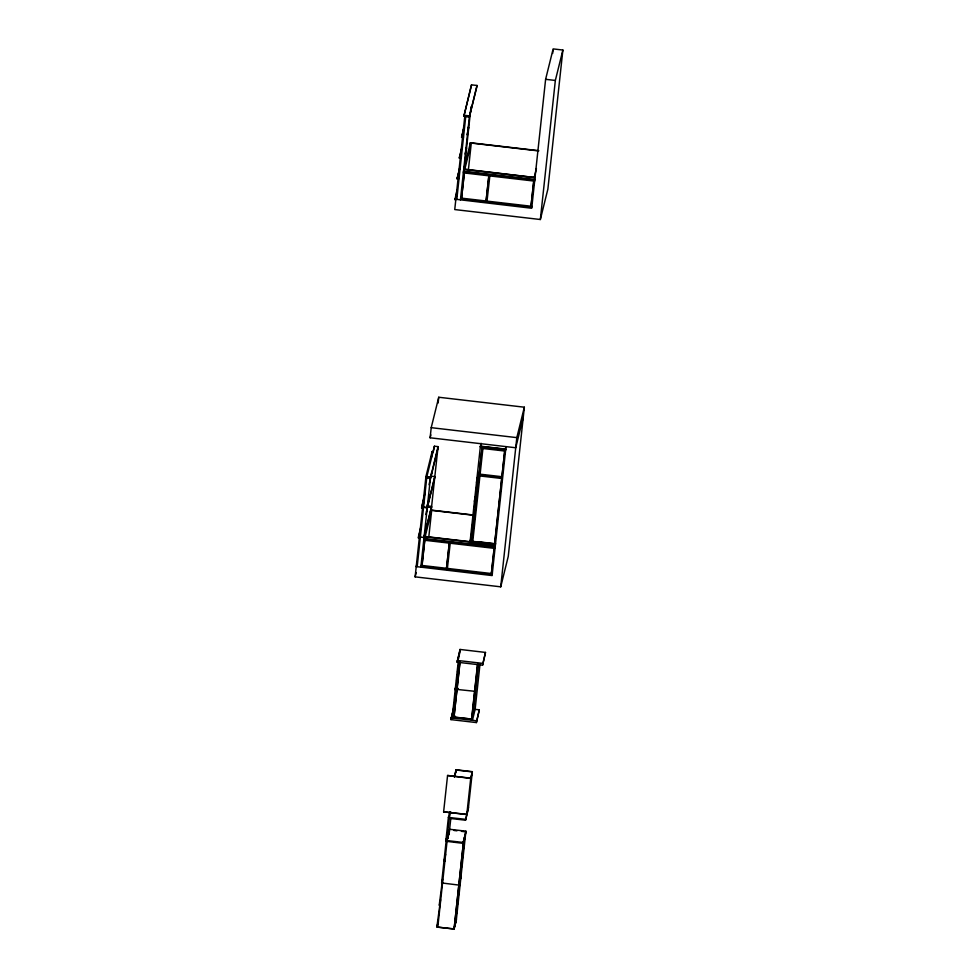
<?xml version="1.0" encoding="UTF-8"?>
<svg xmlns="http://www.w3.org/2000/svg" width="978" height="978" viewBox="0 0 978 978"><rect width="100%" height="100%" fill="white"/><g stroke="black" fill="none" stroke-linecap="round" stroke-linejoin="round"><path stroke-width="1.47" d="M463.89 116.186L471.506 84.878L477.007 85.465L476.922 86.357L469.391 116.773L463.89 116.186L471.506 84.878M455.858 199.28L531.714 208.253L545.614 79.316L553.145 48.9L562.876 50.037L547.876 189.096L540.345 219.512L454.746 209.561L464.807 116.284L469.391 116.773L477.007 85.465M419.317 538.022L418.401 537.912L418.608 535.932L421.127 525.797M422.533 508.23L421.616 508.12L421.824 506.152L425.051 493.108M455.809 199.732L454.892 199.622L454.978 198.73L455.895 198.84L457.337 193.045M458.046 178.974L457.129 178.876L457.227 177.984L460.088 166.394M460.283 158.228L459.367 158.118L459.464 157.238L461.971 147.091M462.521 137.482L461.604 137.372L461.702 136.48L464.208 126.345M523.254 417.337L515.724 447.753L430.124 437.789L431.212 427.667L438.743 397.251L524.342 407.203L508.254 556.396L500.724 586.824L415.124 576.861L425.943 476.53L432.117 451.591L433.034 451.702M431.494 457.423L432.117 451.591M426.518 512.117L427.325 504.672M429.892 480.87L430.357 476.494M438.12 403.034L438.743 397.251M431.481 507.289L427.826 506.861L428.462 500.895M431.029 477.068L431.518 472.618M434.232 447.423L433.071 452.594M434.293 447.105L434.391 446.212L438.058 446.64L431.066 511.531M464.293 168.974L471.017 106.724M464.257 172.947L461.445 199.035L464.477 172.079M422.007 566.128L424.855 539.379L421.836 566.335L422.044 565.467M430.32 514.501L430.797 510.051L473.279 514.99M469.721 148.9L470.418 142.751L538.682 150.685M428.792 537.056L431.665 510.382L425.198 536.494M468.401 169.756L471.286 143.081L464.819 169.182M446.371 569.196L449.403 542.24L446.591 568.316M488.804 175.808L485.993 201.884L489.024 174.928M489.941 175.038L486.91 201.994L487.13 201.126M474.807 709.307L479.293 709.82L476.396 722.571L450.931 719.612L453.841 706.862M457.117 662.204L460.027 649.453L485.491 652.424L482.582 665.162L457.117 662.204L459.831 651.238M471.457 534.99L471.934 530.565M472.411 526.14L472.936 521.494M473.364 517.289L473.89 512.643M474.477 506.971L474.843 503.804M476.384 489.318L476.836 485.1M452.313 716.837L471.763 719.099L452.252 717.07L458.254 661.434M458.682 658.365L459.159 653.976M453.78 707.106L454.318 702.4M454.636 699.49L455.259 693.683M455.662 689.759L456.2 684.955M456.628 680.749L457.252 674.954M457.57 672.069L458.254 665.871M459.526 654.16L460.027 649.453M495.308 545.773L471.677 543.022L482.203 446.604L472.056 540.638M443.621 811.862L447.569 775.481L470.736 778.17L466.787 814.564L443.621 811.862L466.836 814.344M449.305 817.425L446.726 841.435L449.611 829.283L465.907 831.178L463.022 843.329L445.821 841.239L448.389 817.425L449.807 811.691M456.371 919.87L454.085 929.1L436.885 926.973L440.565 899.723M442.606 879.026L439.256 904.968L440.173 905.066M445.626 854.393L443.988 861.141L441.64 882.951L458.829 885.078L461.151 875.188M446.359 839.136L444.012 860.946L444.929 861.056M447.117 840.689L437.789 927.205L454.134 928.88L463.633 840.835M447.948 838.684L448.327 835.444M449.024 834.723L450.858 817.963M455.675 773.011L456.054 769.772L472.35 771.666L468.303 808.94L465.516 820.212L449.22 818.317M471.494 720.199L477.484 664.575M471.702 719.331L477.765 663.475M478.401 664.685L472.411 720.309L475.125 709.343L479.99 664.233M494.098 548.34L491.286 574.416L494.318 547.46M494.391 545.663L504.917 449.244M494.611 544.795L504.746 450.772M463.022 843.329L463.107 842.449L446.812 840.554M465.516 820.212L468.486 807.168M454.085 929.1L463.584 841.068M506.005 446.628L492.093 575.565L416.237 566.592M476.396 722.571L479.293 709.82M482.582 665.162L485.491 652.424M455.259 923.819L459.819 881.581M460.015 879.809L464.574 837.571M455.32 923.599L459.88 881.361M460.063 879.577L464.623 837.339M456.31 920.102L465.907 831.178M552.656 53.448L552.986 50.416M500.724 586.824L516.824 437.631L524.342 407.203M540.345 219.512L555.345 80.453L562.876 50.037M465.785 116.125L456.824 199.17M461.604 137.372L464.11 127.238M459.367 158.118L462.227 146.529M461.09 154.438L460.381 157.336L459.464 157.238M466.983 134.719L468.768 127.47L467.851 127.36M457.129 178.876L459.99 167.287M459.208 173.742L458.144 178.094L457.227 177.984M465.1 154.011L466.53 148.216L465.614 148.118M454.892 199.622L457.129 190.038M470.418 142.751L463.853 169.304L535.137 177.593L463.902 169.072M430.124 437.789L430.846 434.904M426.811 477.398L430.43 478.046L438.058 446.64M434.391 446.212L426.86 476.628L417.19 566.617M421.616 508.12L424.122 497.985M423.816 501.91L422.74 506.249L421.824 506.152M429.012 484.746L437.802 448.743M423.621 507.044L427.215 507.839M418.401 537.912L420.907 527.778M427.374 506.58L434.794 476.604L431.127 476.176M427.19 508.352L434.758 477.264M425.797 514.526L427.912 505.968L431.579 506.396L424.171 536.36M427.826 506.861L431.542 507.056L424.012 537.484L419.428 536.946M416.225 566.739L417.288 562.387M415.124 576.861L416.2 572.521M420.858 567.044L430.528 477.056L425.943 476.53M534.281 177.262L536.433 168.558M450.1 543.218L450.32 542.338L447.288 569.294L447.508 568.426M480.332 447.056L481.127 443.315M482.9 447.582L483.12 446.714L472.594 543.132L472.814 542.252M476.958 480.112L477.765 476.359M476.506 482.435L477.924 476.714M474.538 500.712L475.956 494.99M474.44 501.604L475.858 495.883M470.919 537.961L470.063 541.934L480.418 446.176L505.883 449.134L505.614 450.235L481.983 447.484M471.677 543.022L471.897 542.154M472.692 542.24L472.912 541.372L494.697 543.902L494.489 544.783L424.232 536.604M504.819 450.137L504.599 451.017L482.802 448.474M501.848 477.606L501.641 478.474L479.843 475.944M458.951 662.424L459.171 661.544L452.948 718.048L453.169 717.167M456.359 684.796L455.259 689.258L474.758 691.287M455.21 689.918L456.261 685.688M450.931 719.612L453.303 710.016M453.45 711.715L452.411 715.957L455.393 716.299M452.252 717.07L453.352 712.607M447.569 775.481L470.687 778.402L472.35 771.666M456.054 769.772L454.354 777.168L455.907 770.884M449.305 817.522L450.724 811.789M445.821 841.239L446.53 838.366M447.606 838.366L449.415 831.055M442.594 882.963L441.616 883.158M470.65 779.063L472.203 772.779M436.885 926.973L437.533 924.357M463.535 841.728L465.711 832.95M458.792 885.75L460.968 876.973M454.232 927.988L456.408 919.21M469.391 116.773L460.43 199.818L460.65 198.937L531.824 207.226M463.975 115.294L469.477 115.881M545.614 79.316L555.345 80.453M461.702 136.48L462.618 136.59M462.57 137.03L463.486 137.14M470.369 142.971L538.621 150.918M460.332 157.788L461.249 157.886M463.34 172.837L534.636 181.138M458.095 178.534L459.012 178.644M460.748 198.057L532.044 206.346M468.217 199.977L471.249 200.331M477.325 201.028L480.357 201.382M484.905 201.92L487.936 202.263M494.012 202.972L497.044 203.326M501.592 203.852L504.624 204.206M518.279 205.796L521.311 206.15M431.212 427.667L516.824 437.631M480.369 446.396L505.834 449.354M426.775 477.521L430.43 477.949M422.643 507.154L427.227 507.692M430.748 510.271L473.218 515.223M477.704 541.69L495.675 543.792M424.281 536.384L474.342 542.203M418.608 535.932L419.525 536.042M423.731 540.149L495.015 548.438M421.127 565.357L492.423 573.658M420.919 566.225L492.203 574.526M424.049 566.751L427.08 567.106M446.799 569.392L451.359 569.929M466.518 571.69L469.562 572.044M474.11 572.57L477.142 572.925M483.205 573.634L486.237 573.988M457.313 660.431L482.777 663.39M455.406 688.133L458.401 688.488M451.115 717.828L476.579 720.798M456.005 769.992L472.301 771.899M448.389 817.425L465.601 819.319M454.012 830.456L456.97 830.811M461.42 831.324L465.858 831.838M443.988 861.141L444.904 861.251M439.244 905.163L440.161 905.273M459.868 662.522L453.865 718.158L460.088 661.654L459.868 662.522M533.719 181.028L530.907 207.116L533.939 180.16L533.719 181.028M463.658 171.077L463.438 171.957L534.734 180.245L534.954 179.377L463.658 171.077M424.036 538.389L423.829 539.257L495.112 547.558L495.333 546.678L424.036 538.389M480.149 474.183L479.941 475.051L501.738 477.594L501.946 476.714L480.149 474.183"/></g></svg>
